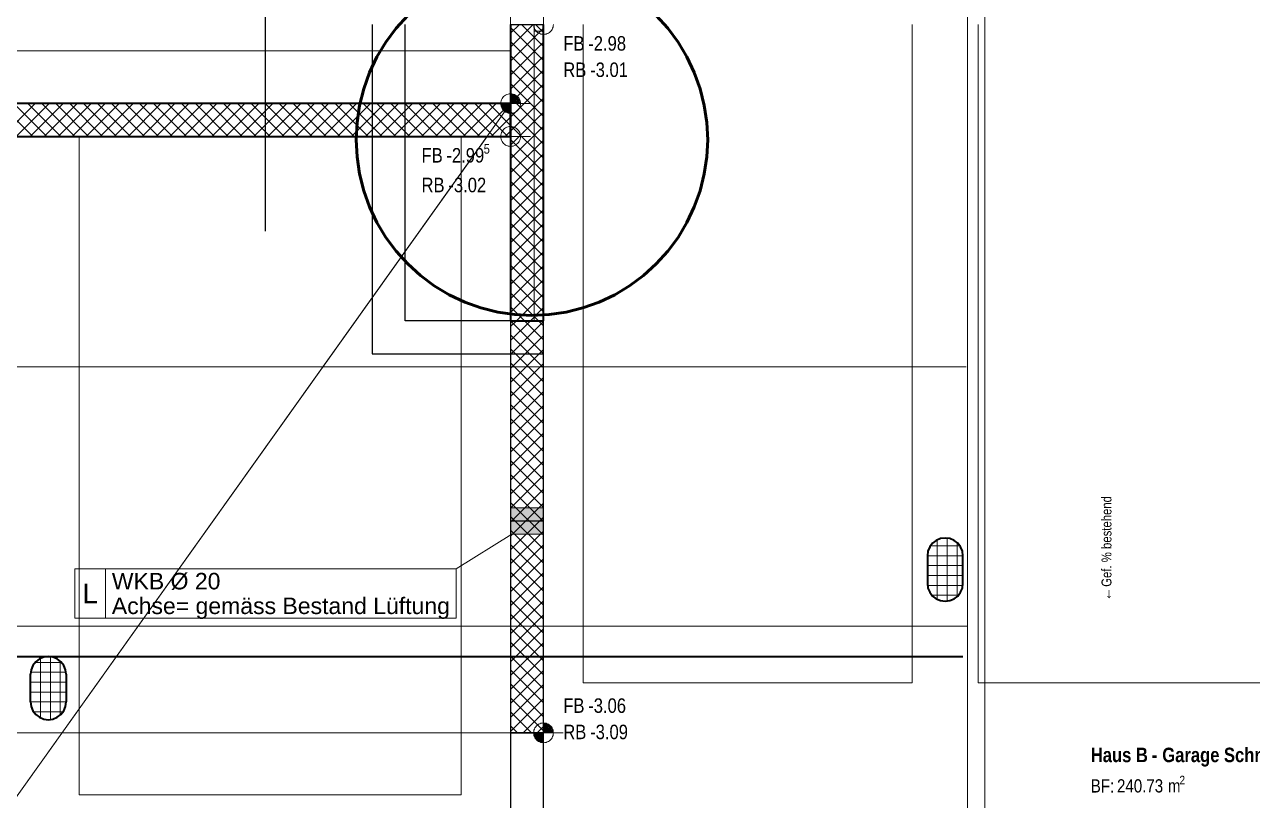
# Model space of a CAD drawing. Extents: x 885 to 2021, y 330 to 1122.
# Drawn here: x 1454.1 to 1640.5, y 731.7 to 849.6 of the extents above; entities that cross this region are included whole.
import ezdxf
from ezdxf.lldxf.tags import DXFTag

# ---------------------------------------------------------------- set-up
doc = ezdxf.new("R2010")
doc.units = 0
doc.layers.get('0').update_dxf_attribs({"lineweight": 18})
for name, color, linetype, lineweight in [('- Revision Neu', 7, 'Continuous', 25), ('010 Aussenwände Abbruch', 7, 'Continuous', 25), ('010 Aussenwände Bauteilschraffuren Neu', 7, 'Continuous', 25), ('010 Aussenwände Neu', 7, 'Continuous', 25), ('010 Fenster Abbruch', 7, 'Continuous', 25), ('015 Innenwände', 7, 'Continuous', 25), ('015 Innenwände Abbruch', 7, 'Continuous', 25), ('015 Innenwände Bauteilschraffuren', 7, 'Continuous', 25), ('015 Innenwände Bauteilschraffuren Neu', 7, 'Continuous', 25), ('015 Innenwände Neu', 7, 'Continuous', 25), ('020 Stützen', 7, 'Continuous', 25), ('020 Stützen Bauteilschraffuren', 7, 'Continuous', 25), ('020 Stützen Bauteilschraffuren Neu', 7, 'Continuous', 25), ('020 Stützen Neu', 7, 'Continuous', 25), ('027 Oberhalb', 7, 'Continuous', 25), ('027 Oberhalb Neu', 7, 'Continuous', 25), ('030 Bodenaufbauten', 7, 'Continuous', 25), ('030 Bodenaufbauten Neu', 7, 'Continuous', 25), ('035 Decken', 7, 'Continuous', 25), ('035 Decken Abbruch', 7, 'Continuous', 25), ('035 Decken Neu', 7, 'Continuous', 25), ('060 Möbel Einbau', 7, 'Continuous', 25), ('060 Möbel Einbau Neu', 7, 'Continuous', 25), ('080 Raum Innen Kontur Neu', 7, 'Continuous', 25), ('080 Raum Innen Neu', 7, 'Continuous', 25), ('080 Raum Innen Text Neu', 7, 'Continuous', 25), ('111 Bemassung Ausführung Koten', 7, 'Continuous', 25), ('111 Bemassung Ausführung Koten Neu', 7, 'Continuous', 25), ('160 Beschriftungen Ausführung Neu', 7, 'Continuous', 25), ('200 Schnittlinien', 7, 'Continuous', 25)]:
    doc.layers.add(name, color=color, linetype=linetype, lineweight=lineweight)
doc.layers.add('A_Durchbruchbeschriftung', color=7, linetype='Continuous', lineweight=18, true_color=0x008080)
doc.layers.add('A_Wanddurchbruch', color=7, linetype='Continuous', lineweight=18, true_color=0x008080)
doc.styles.get("Standard").update_dxf_attribs({"font": 'arial.ttf'})
tags = doc.linetypes.add('Blase - eng', pattern='A,0,[2,5773_032 -1.UG1.shx,S=0.003987,R=0,X=-6.43284e-05,Y=0.012246],-0.5,0', length=0.5).pattern_tags.tags
tags[14:15] = [DXFTag(74, 4), DXFTag(75, 0), DXFTag(340, '0'), DXFTag(46, 1.0), DXFTag(50, 0.0), DXFTag(44, 0.0), DXFTag(45, 0.0)]
tags[12:13] = [DXFTag(74, 4), DXFTag(75, 0), DXFTag(340, '0'), DXFTag(46, 1.0), DXFTag(50, 0.0), DXFTag(44, 0.0), DXFTag(45, 0.0)]
tags = doc.linetypes.add('Strich 2_1mm', pattern=[0.003, 0.002, -0.001]).pattern_tags.tags
tags[6:7] = [DXFTag(74, 4), DXFTag(75, 0), DXFTag(340, '0'), DXFTag(46, 1.0), DXFTag(50, 0.0), DXFTag(44, 0.0), DXFTag(45, 0.0)]
tags[4:5] = [DXFTag(74, 4), DXFTag(75, 0), DXFTag(340, '0'), DXFTag(46, 1.0), DXFTag(50, 0.0), DXFTag(44, 0.0), DXFTag(45, 0.0)]
tags = doc.linetypes.add('Strich 3_1mm Kanten', pattern=[0.004, 0.003, -0.001]).pattern_tags.tags
tags[6:7] = [DXFTag(74, 4), DXFTag(75, 0), DXFTag(340, '0'), DXFTag(46, 1.0), DXFTag(50, 0.0), DXFTag(44, 0.0), DXFTag(45, 0.0)]
tags[4:5] = [DXFTag(74, 4), DXFTag(75, 0), DXFTag(340, '0'), DXFTag(46, 1.0), DXFTag(50, 0.0), DXFTag(44, 0.0), DXFTag(45, 0.0)]
tags = doc.linetypes.add('Strichpunkt 3_1_1mm Achsen', pattern=[0.005, 0.003, -0.001, 0, -0.001]).pattern_tags.tags
tags[10:11] = [DXFTag(74, 4), DXFTag(75, 0), DXFTag(340, '0'), DXFTag(46, 1.0), DXFTag(50, 0.0), DXFTag(44, 0.0), DXFTag(45, 0.0)]
tags[8:9] = [DXFTag(74, 4), DXFTag(75, 0), DXFTag(340, '0'), DXFTag(46, 1.0), DXFTag(50, 0.0), DXFTag(44, 0.0), DXFTag(45, 0.0)]
tags[6:7] = [DXFTag(74, 4), DXFTag(75, 0), DXFTag(340, '0'), DXFTag(46, 1.0), DXFTag(50, 0.0), DXFTag(44, 0.0), DXFTag(45, 0.0)]
tags[4:5] = [DXFTag(74, 4), DXFTag(75, 0), DXFTag(340, '0'), DXFTag(46, 1.0), DXFTag(50, 0.0), DXFTag(44, 0.0), DXFTag(45, 0.0)]
tags = doc.linetypes.add('Strichpunkt 6_2_2mm Schnitt', pattern=[0.5, 0.3, -0.1, 0, -0.1]).pattern_tags.tags
tags[10:11] = [DXFTag(74, 4), DXFTag(75, 0), DXFTag(340, '0'), DXFTag(46, 1.0), DXFTag(50, 0.0), DXFTag(44, 0.0), DXFTag(45, 0.0)]
tags[8:9] = [DXFTag(74, 4), DXFTag(75, 0), DXFTag(340, '0'), DXFTag(46, 1.0), DXFTag(50, 0.0), DXFTag(44, 0.0), DXFTag(45, 0.0)]
tags[6:7] = [DXFTag(74, 4), DXFTag(75, 0), DXFTag(340, '0'), DXFTag(46, 1.0), DXFTag(50, 0.0), DXFTag(44, 0.0), DXFTag(45, 0.0)]
tags[4:5] = [DXFTag(74, 4), DXFTag(75, 0), DXFTag(340, '0'), DXFTag(46, 1.0), DXFTag(50, 0.0), DXFTag(44, 0.0), DXFTag(45, 0.0)]
tags = doc.linetypes.add('STRICHPUNKT2', pattern=[12.7, 6.35, -3.175, 0, -3.175]).pattern_tags.tags
tags[10:11] = [DXFTag(74, 4), DXFTag(75, 0), DXFTag(340, '0'), DXFTag(46, 0.0), DXFTag(50, 0.0), DXFTag(44, 0.0), DXFTag(45, 0.0)]
tags[8:9] = [DXFTag(74, 4), DXFTag(75, 0), DXFTag(340, '0'), DXFTag(46, 0.0), DXFTag(50, 0.0), DXFTag(44, 0.0), DXFTag(45, 0.0)]
tags[6:7] = [DXFTag(74, 4), DXFTag(75, 0), DXFTag(340, '0'), DXFTag(46, 0.0), DXFTag(50, 0.0), DXFTag(44, 0.0), DXFTag(45, 0.0)]
tags[4:5] = [DXFTag(74, 4), DXFTag(75, 0), DXFTag(340, '0'), DXFTag(46, 0.0), DXFTag(50, 0.0), DXFTag(44, 0.0), DXFTag(45, 0.0)]
tags = doc.linetypes.add('Unsichtbare Linie', pattern='A,0,[1,5773_032 -1.UG1.shx,S=10,R=0,X=0,Y=0],-10,0', length=10).pattern_tags.tags
tags[14:15] = [DXFTag(74, 4), DXFTag(75, 0), DXFTag(340, '0'), DXFTag(46, 1.0), DXFTag(50, 0.0), DXFTag(44, 0.0), DXFTag(45, 0.0)]
tags[12:13] = [DXFTag(74, 4), DXFTag(75, 0), DXFTag(340, '0'), DXFTag(46, 1.0), DXFTag(50, 0.0), DXFTag(44, 0.0), DXFTag(45, 0.0)]

# ---------------------------------------------------------------- blocks, each defined once
blk = doc.blocks.new('Referenz-A0T8DHYUAL', base_point=(896.59, 372.19))
at = {"layer": '- Revision Neu', "color": 0, "linetype": 'Blase - eng', "lineweight": 50, "ltscale": 0.125}
for p, q in [((1512.25, 850.98), (1510.49, 849.03)), ((1551.75, 849.03), (1549.99, 850.98)), ((1510.49, 849.03), (1508.93, 846.93)), ((1553.31, 846.93), (1551.75, 849.03)), ((1508.93, 846.93), (1507.58, 844.68)), ((1554.66, 844.68), (1553.31, 846.93)), ((1507.58, 844.68), (1506.46, 842.32)), ((1555.78, 842.32), (1554.66, 844.68)), ((1506.46, 842.32), (1505.58, 839.85)), ((1556.66, 839.85), (1555.78, 842.32)), ((1505.58, 839.85), (1504.95, 837.31)), ((1557.3, 837.31), (1556.66, 839.85)), ((1504.95, 837.31), (1504.56, 834.72)), ((1557.68, 834.72), (1557.3, 837.31)), ((1504.56, 834.72), (1504.43, 832.1)), ((1557.81, 832.1), (1557.68, 834.72)), ((1504.43, 832.1), (1504.56, 829.49)), ((1557.68, 829.49), (1557.81, 832.1)), ((1504.56, 829.49), (1504.95, 826.9)), ((1557.3, 826.9), (1557.68, 829.49)), ((1504.95, 826.9), (1505.58, 824.36)), ((1556.66, 824.36), (1557.3, 826.9)), ((1505.58, 824.36), (1506.46, 821.89)), ((1555.78, 821.89), (1556.66, 824.36)), ((1506.46, 821.89), (1507.58, 819.52)), ((1554.66, 819.52), (1555.78, 821.89)), ((1507.58, 819.52), (1508.93, 817.27)), ((1553.31, 817.27), (1554.66, 819.52)), ((1508.93, 817.27), (1510.49, 815.17)), ((1551.75, 815.17), (1553.31, 817.27)), ((1510.49, 815.17), (1512.25, 813.23)), ((1549.99, 813.23), (1551.75, 815.17)), ((1512.25, 813.23), (1514.19, 811.47)), ((1548.05, 811.47), (1549.99, 813.23)), ((1514.19, 811.47), (1516.29, 809.91)), ((1545.95, 809.91), (1548.05, 811.47)), ((1516.29, 809.91), (1518.54, 808.56)), ((1543.7, 808.56), (1545.95, 809.91)), ((1518.54, 808.56), (1520.91, 807.44)), ((1541.34, 807.44), (1543.7, 808.56)), ((1520.91, 807.44), (1523.37, 806.56)), ((1523.37, 806.56), (1525.92, 805.93)), ((1525.92, 805.93), (1528.51, 805.54)), ((1533.74, 805.54), (1536.33, 805.93)), ((1536.33, 805.93), (1538.87, 806.56)), ((1538.87, 806.56), (1541.34, 807.44)), ((1528.51, 805.54), (1531.12, 805.41)), ((1531.12, 805.41), (1533.74, 805.54))]:
    blk.add_line(p, q, dxfattribs=at)
at = {"layer": '010 Aussenwände Abbruch', "color": 0, "linetype": 'Strich 2_1mm', "lineweight": -2, "ltscale": 0.0625}
for p, q in [((1506.88, 849.6), (1506.88, 799.6)), ((1511.88, 804.6), (1511.88, 849.6)), ((1527.88, 804.6), (1511.88, 804.6)), ((1506.88, 799.6), (1511.88, 799.6)), ((1511.88, 799.6), (1532.88, 799.6))]:
    blk.add_line(p, q, dxfattribs=at)
at = {"layer": '010 Aussenwände Bauteilschraffuren Neu', "color": 0, "linetype": 'Continuous', "lineweight": 0, "ltscale": 0.0169}
for p, q in [((1455.31, 832.6), (1450.31, 837.6)), ((1450.69, 832.6), (1455.69, 837.6)), ((1457.44, 832.6), (1452.44, 837.6)), ((1452.81, 832.6), (1457.81, 837.6)), ((1459.56, 832.6), (1454.56, 837.6)), ((1454.94, 832.6), (1459.94, 837.6)), ((1461.68, 832.6), (1456.68, 837.6)), ((1457.06, 832.6), (1462.06, 837.6)), ((1463.8, 832.6), (1458.8, 837.6)), ((1459.18, 832.6), (1464.18, 837.6)), ((1465.92, 832.6), (1460.92, 837.6)), ((1461.3, 832.6), (1466.3, 837.6)), ((1468.04, 832.6), (1463.04, 837.6)), ((1463.42, 832.6), (1468.42, 837.6)), ((1470.16, 832.6), (1465.16, 837.6)), ((1465.54, 832.6), (1470.54, 837.6)), ((1472.28, 832.6), (1467.28, 837.6)), ((1467.66, 832.6), (1472.66, 837.6)), ((1474.41, 832.6), (1469.41, 837.6)), ((1469.78, 832.6), (1474.78, 837.6)), ((1476.53, 832.6), (1471.53, 837.6)), ((1471.91, 832.6), (1476.91, 837.6)), ((1478.65, 832.6), (1473.65, 837.6)), ((1474.03, 832.6), (1479.03, 837.6)), ((1480.77, 832.6), (1475.77, 837.6)), ((1476.15, 832.6), (1481.15, 837.6)), ((1482.89, 832.6), (1477.89, 837.6)), ((1478.27, 832.6), (1483.27, 837.6)), ((1485.01, 832.6), (1480.01, 837.6)), ((1480.39, 832.6), (1485.39, 837.6)), ((1487.13, 832.6), (1482.13, 837.6)), ((1482.51, 832.6), (1487.51, 837.6)), ((1489.26, 832.6), (1484.26, 837.6)), ((1484.63, 832.6), (1489.63, 837.6)), ((1491.38, 832.6), (1486.38, 837.6)), ((1486.76, 832.6), (1491.76, 837.6)), ((1493.5, 832.6), (1488.5, 837.6)), ((1488.88, 832.6), (1493.88, 837.6)), ((1495.62, 832.6), (1490.62, 837.6)), ((1491, 832.6), (1496, 837.6)), ((1497.74, 832.6), (1492.74, 837.6)), ((1493.12, 832.6), (1498.12, 837.6)), ((1499.86, 832.6), (1494.86, 837.6)), ((1495.24, 832.6), (1500.24, 837.6)), ((1501.98, 832.6), (1496.98, 837.6)), ((1497.36, 832.6), (1502.36, 837.6)), ((1504.1, 832.6), (1499.1, 837.6)), ((1499.48, 832.6), (1504.48, 837.6)), ((1506.23, 832.6), (1501.23, 837.6)), ((1501.6, 832.6), (1506.6, 837.6)), ((1508.35, 832.6), (1503.35, 837.6)), ((1503.73, 832.6), (1508.73, 837.6)), ((1510.47, 832.6), (1505.47, 837.6)), ((1505.85, 832.6), (1510.85, 837.6)), ((1512.59, 832.6), (1507.59, 837.6)), ((1507.97, 832.6), (1512.97, 837.6)), ((1514.71, 832.6), (1509.71, 837.6)), ((1510.09, 832.6), (1515.09, 837.6)), ((1516.83, 832.6), (1511.83, 837.6)), ((1512.21, 832.6), (1517.21, 837.6)), ((1518.95, 832.6), (1513.95, 837.6)), ((1514.33, 832.6), (1519.33, 837.6)), ((1521.07, 832.6), (1516.07, 837.6)), ((1516.45, 832.6), (1521.45, 837.6)), ((1523.2, 832.6), (1518.2, 837.6)), ((1518.58, 832.6), (1523.58, 837.6)), ((1525.32, 832.6), (1520.32, 837.6)), ((1520.7, 832.6), (1525.7, 837.6)), ((1527.44, 832.6), (1522.44, 837.6)), ((1522.82, 832.6), (1527.82, 837.6)), ((1527.88, 834.28), (1524.56, 837.6)), ((1527.88, 836.41), (1526.68, 837.6)), ((1524.94, 832.6), (1527.88, 835.54)), ((1527.06, 832.6), (1527.88, 833.42))]:
    blk.add_line(p, q, dxfattribs=at)
at = {"layer": '010 Aussenwände Neu', "color": 0, "lineweight": 35}
for p, q in [((1527.88, 837.6), (1085.58, 837.6)), ((1527.88, 832.6), (1527.88, 837.6)), ((1387.38, 832.6), (1527.88, 832.6))]:
    blk.add_line(p, q, dxfattribs=at)
at = {"layer": '010 Fenster Abbruch', "color": 0, "linetype": 'Strich 2_1mm', "lineweight": -2, "ltscale": 0.0625}
for p, q in [((1527.88, 849.6), (1531.48, 849.6)), ((1531.48, 849.6), (1532.88, 849.6)), ((1531.48, 849.6), (1532.88, 849.6)), ((1527.88, 804.6), (1531.48, 804.6)), ((1531.48, 804.6), (1532.88, 804.6)), ((1531.48, 804.6), (1532.88, 804.6))]:
    blk.add_line(p, q, dxfattribs=at)
at = {"layer": '010 Fenster Abbruch', "color": 0, "linetype": 'Strich 2_1mm', "lineweight": 13, "ltscale": 0.0169}
for p, q in [((1527.88, 804.6), (1527.88, 849.6)), ((1531.48, 849.6), (1531.48, 848.6)), ((1531.48, 848.6), (1532.88, 848.6)), ((1531.48, 848.6), (1531.48, 805.6)), ((1532.88, 848.6), (1532.88, 849.6)), ((1532.88, 804.6), (1532.88, 849.6)), ((1532.88, 805.6), (1532.88, 848.6)), ((1532.88, 805.6), (1531.48, 805.6)), ((1531.48, 805.6), (1531.48, 804.6)), ((1532.88, 804.6), (1532.88, 805.6))]:
    blk.add_line(p, q, dxfattribs=at)
at = {"layer": '015 Innenwände', "color": 0, "lineweight": -2}
for p, q in [((1532.88, 804.6), (1527.88, 804.6)), ((1527.88, 804.6), (1527.88, 742)), ((1532.88, 742), (1532.88, 804.6)), ((1527.88, 742), (1532.88, 742))]:
    blk.add_line(p, q, dxfattribs=at)
at = {"layer": '015 Innenwände Abbruch', "color": 0, "linetype": 'Strich 2_1mm', "lineweight": -2, "ltscale": 0.0625}
for p, q in [((1527.88, 849.6), (1531.48, 849.6)), ((1531.48, 849.6), (1532.88, 849.6)), ((1527.88, 804.6), (1531.48, 804.6)), ((1531.48, 804.6), (1532.88, 804.6)), ((1532.88, 799.6), (1532.88, 804.6)), ((1532.88, 742), (1527.88, 742)), ((1527.88, 742), (1527.88, 662.9)), ((1532.88, 662.9), (1532.88, 742))]:
    blk.add_line(p, q, dxfattribs=at)
at = {"layer": '015 Innenwände Bauteilschraffuren', "color": 0, "linetype": 'Continuous', "lineweight": 13, "ltscale": 0.0169}
for p, q in [((1527.88, 803.72), (1528.76, 804.6)), ((1527.88, 801.6), (1530.88, 804.6)), ((1532.88, 799.59), (1527.88, 804.59)), ((1527.88, 799.48), (1532.88, 804.48)), ((1532.88, 801.71), (1529.98, 804.6)), ((1532.88, 803.83), (1532.1, 804.6)), ((1532.88, 797.46), (1527.88, 802.46)), ((1527.88, 797.36), (1532.88, 802.36)), ((1532.88, 795.34), (1527.88, 800.34)), ((1527.88, 795.24), (1532.88, 800.24)), ((1532.88, 793.22), (1527.88, 798.22)), ((1527.88, 793.12), (1532.88, 798.12)), ((1532.88, 791.1), (1527.88, 796.1)), ((1527.88, 790.99), (1532.88, 795.99)), ((1532.88, 788.98), (1527.88, 793.98)), ((1527.88, 788.87), (1532.88, 793.87)), ((1532.88, 786.86), (1527.88, 791.86)), ((1527.88, 786.75), (1532.88, 791.75)), ((1532.88, 784.74), (1527.88, 789.74)), ((1527.88, 784.63), (1532.88, 789.63)), ((1532.88, 782.62), (1527.88, 787.62)), ((1527.88, 782.51), (1532.88, 787.51)), ((1532.88, 780.49), (1527.88, 785.49)), ((1527.88, 780.39), (1532.88, 785.39)), ((1532.88, 778.37), (1527.88, 783.37)), ((1527.88, 778.27), (1532.88, 783.27)), ((1532.88, 776.25), (1527.88, 781.25)), ((1527.88, 776.14), (1532.88, 781.14)), ((1532.88, 774.13), (1527.88, 779.13)), ((1527.88, 774.02), (1532.88, 779.02)), ((1532.88, 772.01), (1527.88, 777.01)), ((1527.88, 771.9), (1532.88, 776.9)), ((1532.88, 769.89), (1527.88, 774.89)), ((1527.88, 769.78), (1532.88, 774.78)), ((1532.88, 767.77), (1527.88, 772.77)), ((1527.88, 767.66), (1532.88, 772.66)), ((1532.88, 765.64), (1527.88, 770.64)), ((1527.88, 765.54), (1532.88, 770.54)), ((1532.88, 763.52), (1527.88, 768.52)), ((1527.88, 763.42), (1532.88, 768.42)), ((1532.88, 761.4), (1527.88, 766.4)), ((1527.88, 761.3), (1532.88, 766.3)), ((1532.88, 759.28), (1527.88, 764.28)), ((1527.88, 759.17), (1532.88, 764.17)), ((1532.88, 757.16), (1527.88, 762.16)), ((1527.88, 757.05), (1532.88, 762.05)), ((1532.88, 755.04), (1527.88, 760.04)), ((1527.88, 754.93), (1532.88, 759.93)), ((1532.88, 752.92), (1527.88, 757.92)), ((1527.88, 752.81), (1532.88, 757.81)), ((1532.88, 750.8), (1527.88, 755.8)), ((1527.88, 750.69), (1532.88, 755.69)), ((1532.88, 748.67), (1527.88, 753.67)), ((1527.88, 748.57), (1532.88, 753.57)), ((1532.88, 746.55), (1527.88, 751.55)), ((1527.88, 746.45), (1532.88, 751.45)), ((1532.88, 744.43), (1527.88, 749.43)), ((1527.88, 744.33), (1532.88, 749.33)), ((1532.88, 742.31), (1527.88, 747.31)), ((1527.88, 742.2), (1532.88, 747.2)), ((1531.06, 742), (1527.88, 745.19)), ((1529.8, 742), (1532.88, 745.08)), ((1528.94, 742), (1527.88, 743.07)), ((1531.92, 742), (1532.88, 742.96))]:
    blk.add_line(p, q, dxfattribs=at)
at = {"layer": '015 Innenwände Bauteilschraffuren Neu', "color": 0, "linetype": 'Continuous', "lineweight": 0, "ltscale": 0.0169}
for p, q in [((1527.88, 848.27), (1529.21, 849.6)), ((1527.88, 846.15), (1531.33, 849.6)), ((1532.88, 844.13), (1527.88, 849.13)), ((1527.88, 844.03), (1532.88, 849.03)), ((1532.88, 846.26), (1529.53, 849.6)), ((1532.88, 848.38), (1531.65, 849.6)), ((1532.88, 842.01), (1527.88, 847.01)), ((1527.88, 841.91), (1532.88, 846.91)), ((1532.88, 839.89), (1527.88, 844.89)), ((1527.88, 839.78), (1532.88, 844.78)), ((1532.88, 837.77), (1527.88, 842.77)), ((1527.88, 837.66), (1532.88, 842.66)), ((1532.88, 835.65), (1527.88, 840.65)), ((1527.88, 835.54), (1532.88, 840.54)), ((1532.88, 833.53), (1527.88, 838.53)), ((1527.88, 833.42), (1532.88, 838.42)), ((1532.88, 831.41), (1527.88, 836.41)), ((1527.88, 831.3), (1532.88, 836.3)), ((1532.88, 829.28), (1527.88, 834.28)), ((1527.88, 829.18), (1532.88, 834.18)), ((1532.88, 827.16), (1527.88, 832.16)), ((1527.88, 827.06), (1532.88, 832.06)), ((1532.88, 825.04), (1527.88, 830.04)), ((1527.88, 824.94), (1532.88, 829.94)), ((1532.88, 822.92), (1527.88, 827.92)), ((1527.88, 822.81), (1532.88, 827.81)), ((1532.88, 820.8), (1527.88, 825.8)), ((1527.88, 820.69), (1532.88, 825.69)), ((1532.88, 818.68), (1527.88, 823.68)), ((1527.88, 818.57), (1532.88, 823.57)), ((1532.88, 816.56), (1527.88, 821.56)), ((1527.88, 816.45), (1532.88, 821.45)), ((1532.88, 814.44), (1527.88, 819.44)), ((1527.88, 814.33), (1532.88, 819.33)), ((1532.88, 812.31), (1527.88, 817.31)), ((1527.88, 812.21), (1532.88, 817.21)), ((1532.88, 810.19), (1527.88, 815.19)), ((1527.88, 810.09), (1532.88, 815.09)), ((1532.88, 808.07), (1527.88, 813.07)), ((1527.88, 807.96), (1532.88, 812.96)), ((1532.88, 805.95), (1527.88, 810.95)), ((1527.88, 805.84), (1532.88, 810.84)), ((1532.1, 804.6), (1527.88, 808.83)), ((1528.76, 804.6), (1532.88, 808.72)), ((1529.98, 804.6), (1527.88, 806.71)), ((1530.88, 804.6), (1532.88, 806.6))]:
    blk.add_line(p, q, dxfattribs=at)
at = {"layer": '015 Innenwände Neu', "color": 0, "lineweight": 35}
for p, q in [((1527.88, 849.6), (1527.88, 804.6)), ((1532.88, 804.6), (1532.88, 849.6)), ((1527.88, 804.6), (1532.88, 804.6))]:
    blk.add_line(p, q, dxfattribs=at)
at = {"layer": '020 Stützen', "color": 0, "linetype": 'Continuous', "lineweight": 35, "ltscale": 0.1225}
for p, q in [((1591.54, 770.25), (1591.27, 769.6)), ((1591.97, 770.81), (1591.54, 770.25)), ((1592.53, 771.24), (1591.97, 770.81)), ((1593.18, 771.51), (1592.53, 771.24)), ((1593.88, 771.6), (1593.18, 771.51)), ((1594.58, 771.51), (1593.88, 771.6)), ((1595.23, 771.24), (1594.58, 771.51)), ((1595.79, 770.81), (1595.23, 771.24)), ((1596.22, 770.25), (1595.79, 770.81)), ((1596.49, 769.6), (1596.22, 770.25)), ((1591.27, 769.6), (1591.18, 768.9)), ((1591.18, 768.9), (1591.18, 764.7)), ((1596.58, 768.9), (1596.49, 769.6)), ((1596.58, 764.7), (1596.58, 768.9)), ((1591.18, 764.7), (1591.27, 764)), ((1596.49, 764), (1596.58, 764.7)), ((1591.27, 764), (1591.54, 763.35)), ((1591.54, 763.35), (1591.97, 762.79)), ((1591.97, 762.79), (1592.53, 762.36)), ((1595.23, 762.36), (1595.79, 762.79)), ((1595.79, 762.79), (1596.22, 763.35)), ((1596.22, 763.35), (1596.49, 764)), ((1592.53, 762.36), (1593.18, 762.09)), ((1593.18, 762.09), (1593.88, 762)), ((1593.88, 762), (1594.58, 762.09)), ((1594.58, 762.09), (1595.23, 762.36))]:
    blk.add_line(p, q, dxfattribs=at)
at = {"layer": '020 Stützen Bauteilschraffuren', "color": 0, "linetype": 'Continuous', "lineweight": 13, "ltscale": 0.0169}
for p, q in [((1596.12, 770.4), (1591.64, 770.4)), ((1592.68, 771.32), (1592.68, 762.29)), ((1594.18, 771.58), (1594.18, 762.03)), ((1595.68, 770.91), (1595.68, 762.7)), ((1596.58, 768.9), (1591.18, 768.9)), ((1596.58, 767.4), (1591.18, 767.4)), ((1596.58, 765.9), (1591.18, 765.9)), ((1596.55, 764.4), (1591.2, 764.4)), ((1595.88, 762.9), (1591.88, 762.9))]:
    blk.add_line(p, q, dxfattribs=at)
at = {"layer": '020 Stützen Bauteilschraffuren Neu', "color": 0, "linetype": 'Continuous', "lineweight": 0, "ltscale": 0.0169}
for p, q in [((1457.98, 744.03), (1457.98, 753.58)), ((1455.68, 752.7), (1459.68, 752.7)), ((1456.48, 744.29), (1456.48, 753.32)), ((1459.48, 744.7), (1459.48, 752.91)), ((1454.98, 749.7), (1460.38, 749.7)), ((1455, 751.2), (1460.35, 751.2)), ((1454.98, 748.2), (1460.38, 748.2)), ((1454.98, 746.7), (1460.38, 746.7)), ((1455.44, 745.2), (1459.92, 745.2))]:
    blk.add_line(p, q, dxfattribs=at)
at = {"layer": '020 Stützen Neu', "color": 0, "linetype": 'Continuous', "lineweight": 35, "ltscale": 0.1225}
for p, q in [((1456.98, 753.51), (1456.33, 753.24)), ((1457.68, 753.6), (1456.98, 753.51)), ((1458.38, 753.51), (1457.68, 753.6)), ((1459.03, 753.24), (1458.38, 753.51)), ((1455.07, 751.6), (1454.98, 750.9)), ((1455.34, 752.25), (1455.07, 751.6)), ((1455.77, 752.81), (1455.34, 752.25)), ((1456.33, 753.24), (1455.77, 752.81)), ((1459.59, 752.81), (1459.03, 753.24)), ((1460.02, 752.25), (1459.59, 752.81)), ((1460.29, 751.6), (1460.02, 752.25)), ((1460.38, 750.9), (1460.29, 751.6)), ((1454.98, 746.7), (1454.98, 750.9)), ((1460.38, 750.9), (1460.38, 746.7)), ((1454.98, 746.7), (1455.07, 746)), ((1455.07, 746), (1455.34, 745.35)), ((1460.02, 745.35), (1460.29, 746)), ((1460.29, 746), (1460.38, 746.7)), ((1455.34, 745.35), (1455.77, 744.79)), ((1455.77, 744.79), (1456.33, 744.36)), ((1456.33, 744.36), (1456.98, 744.09)), ((1456.98, 744.09), (1457.68, 744)), ((1457.68, 744), (1458.38, 744.09)), ((1458.38, 744.09), (1459.03, 744.36)), ((1459.03, 744.36), (1459.59, 744.79)), ((1459.59, 744.79), (1460.02, 745.35))]:
    blk.add_line(p, q, dxfattribs=at)
at = {"layer": '027 Oberhalb', "color": 0, "linetype": 'Strichpunkt 6_2_2mm Schnitt', "lineweight": 13, "ltscale": 0.0169}
blk.add_line((1597.28, 552.6), (1597.28, 945.81), dxfattribs=at)
at = {"layer": '027 Oberhalb Neu', "color": 0, "linetype": 'Strichpunkt 6_2_2mm Schnitt', "lineweight": 13, "ltscale": 0.0169}
blk.add_line((1597.08, 797.6), (1160.58, 797.6), dxfattribs=at)
at = {"layer": '027 Oberhalb Neu', "color": 0, "linetype": 'Strichpunkt 3_1_1mm Achsen', "lineweight": 13, "ltscale": 0.0169}
blk.add_line((1597.28, 758.2), (1100.38, 758.2), dxfattribs=at)
at = {"layer": '027 Oberhalb Neu', "color": 0, "linetype": 'Strichpunkt 3_1_1mm Achsen', "lineweight": 35, "ltscale": 0.1225}
blk.add_line((1105.18, 753.6), (1596.54, 753.6), dxfattribs=at)
at = {"layer": '030 Bodenaufbauten', "color": 0, "linetype": 'Unsichtbare Linie', "lineweight": 13, "ltscale": 0.0169}
blk.add_line((1532.88, 689.6), (1532.88, 849.6), dxfattribs=at)
at = {"layer": '030 Bodenaufbauten Neu', "color": 0, "linetype": 'Unsichtbare Linie', "lineweight": 13, "ltscale": 0.0169}
for p, q in [((1387.38, 832.6), (1524.31, 832.6)), ((1524.31, 832.6), (1422.38, 689.6)), ((1422.38, 689.6), (1524.31, 832.6)), ((1524.31, 832.6), (1527.88, 832.6)), ((1527.88, 832.6), (1527.88, 689.6))]:
    blk.add_line(p, q, dxfattribs=at)
at = {"layer": '035 Decken', "color": 0, "linetype": 'Strichpunkt 3_1_1mm Achsen', "lineweight": 13, "ltscale": 0.002197}
for p, q in [((1527.88, 945.81), (1527.88, 566)), ((1599.88, 566), (1599.88, 945.81))]:
    blk.add_line(p, q, dxfattribs=at)
at = {"layer": '035 Decken', "color": 0, "linetype": 'Continuous', "lineweight": 13, "ltscale": 0.0169}
blk.add_line((1527.88, 524.6), (1527.88, 945.81), dxfattribs=at)
blk.add_line((1527.88, 524.6), (1527.88, 945.81), dxfattribs=at)
at = {"layer": '035 Decken', "color": 0, "linetype": 'Strich 3_1mm Kanten', "lineweight": 13, "ltscale": 0.002197}
blk.add_line((1527.88, 689.6), (1527.88, 854.6), dxfattribs=at)
at = {"layer": '035 Decken Abbruch', "color": 0, "linetype": 'Strich 2_1mm', "lineweight": 13, "ltscale": 0.002197}
for p, q in [((1511.88, 804.6), (1511.88, 849.6)), ((1527.88, 849.6), (1527.88, 804.6)), ((1527.88, 804.6), (1511.88, 804.6))]:
    blk.add_line(p, q, dxfattribs=at)
at = {"layer": '035 Decken Neu', "color": 0, "linetype": 'Strich 3_1mm Kanten', "lineweight": 13, "ltscale": 0.002197}
for p, q in [((1527.88, 845.6), (1382.38, 845.6)), ((1527.88, 837.6), (1527.88, 845.6)), ((1527.88, 689.6), (1527.88, 837.6))]:
    blk.add_line(p, q, dxfattribs=at)
at = {"layer": '035 Decken Neu', "color": 0, "linetype": 'Unsichtbare Linie', "lineweight": 13, "ltscale": 0.002197}
for p, q in [((1382.38, 845.6), (1527.88, 845.6)), ((1387.38, 845.6), (1527.88, 845.6)), ((1387.38, 845.6), (1527.88, 845.6)), ((1527.88, 845.6), (1527.88, 524.6)), ((1527.88, 845.6), (1527.88, 524.6)), ((1527.88, 845.6), (1527.88, 524.6))]:
    blk.add_line(p, q, dxfattribs=at)
at = {"layer": '035 Decken Neu', "color": 0, "linetype": 'Strichpunkt 3_1_1mm Achsen', "lineweight": 13, "ltscale": 0.002197}
for p, q in [((1527.88, 837.6), (1079.58, 837.6)), ((1527.88, 742), (1527.88, 837.6)), ((1382.38, 742), (1527.88, 742))]:
    blk.add_line(p, q, dxfattribs=at)
at = {"layer": '035 Decken Neu', "color": 0, "linetype": 'Strich 3_1mm Kanten', "lineweight": 13, "ltscale": 0.0169}
blk.add_line((1422.38, 689.6), (1527.88, 837.6), dxfattribs=at)
at = {"layer": '060 Möbel Einbau', "color": 0, "lineweight": 13}
for p, q in [((1538.88, 849.6), (1538.88, 749.6)), ((1588.88, 849.6), (1588.88, 749.6)), ((1598.88, 849.6), (1598.88, 749.6)), ((1588.88, 749.6), (1538.88, 749.6)), ((1648.88, 749.6), (1598.88, 749.6))]:
    blk.add_line(p, q, dxfattribs=at)
at = {"layer": '060 Möbel Einbau Neu', "color": 0, "lineweight": 13}
for p, q in [((1462.38, 732.6), (1462.38, 832.6)), ((1520.38, 832.6), (1462.38, 832.6)), ((1520.38, 732.6), (1520.38, 832.6)), ((1520.38, 732.6), (1462.38, 732.6))]:
    blk.add_line(p, q, dxfattribs=at)
at = {"layer": '080 Raum Innen Kontur Neu', "color": 0, "linetype": 'Continuous', "lineweight": 13, "ltscale": 0.0169}
for p, q in [((1532.88, 849.6), (1532.88, 832.6)), ((1527.88, 832.6), (1387.38, 832.6)), ((1527.88, 804.6), (1527.88, 832.6)), ((1532.88, 832.6), (1532.88, 804.6)), ((1527.88, 742), (1527.88, 804.6)), ((1532.88, 804.6), (1532.88, 742)), ((1591.54, 770.25), (1591.27, 769.6)), ((1591.97, 770.81), (1591.54, 770.25)), ((1592.53, 771.24), (1591.97, 770.81)), ((1593.18, 771.51), (1592.53, 771.24)), ((1593.88, 771.6), (1593.18, 771.51)), ((1594.58, 771.51), (1593.88, 771.6)), ((1595.23, 771.24), (1594.58, 771.51)), ((1595.79, 770.81), (1595.23, 771.24)), ((1596.22, 770.25), (1595.79, 770.81)), ((1596.49, 769.6), (1596.22, 770.25)), ((1591.27, 769.6), (1591.18, 768.9)), ((1591.18, 764.7), (1591.18, 768.9)), ((1596.58, 768.9), (1596.49, 769.6)), ((1596.58, 768.9), (1596.58, 764.7)), ((1591.18, 764.7), (1591.27, 764)), ((1596.49, 764), (1596.58, 764.7)), ((1591.27, 764), (1591.54, 763.35)), ((1591.54, 763.35), (1591.97, 762.79)), ((1591.97, 762.79), (1592.53, 762.36)), ((1595.23, 762.36), (1595.79, 762.79)), ((1595.79, 762.79), (1596.22, 763.35)), ((1596.22, 763.35), (1596.49, 764)), ((1592.53, 762.36), (1593.18, 762.09)), ((1593.18, 762.09), (1593.88, 762)), ((1593.88, 762), (1594.58, 762.09)), ((1594.58, 762.09), (1595.23, 762.36)), ((1456.98, 753.51), (1456.33, 753.24)), ((1457.68, 753.6), (1456.98, 753.51)), ((1458.38, 753.51), (1457.68, 753.6)), ((1459.03, 753.24), (1458.38, 753.51)), ((1455.07, 751.6), (1454.98, 750.9)), ((1455.34, 752.25), (1455.07, 751.6)), ((1455.77, 752.81), (1455.34, 752.25)), ((1456.33, 753.24), (1455.77, 752.81)), ((1459.59, 752.81), (1459.03, 753.24)), ((1460.02, 752.25), (1459.59, 752.81)), ((1460.29, 751.6), (1460.02, 752.25)), ((1460.38, 750.9), (1460.29, 751.6)), ((1454.98, 746.7), (1454.98, 750.9)), ((1460.38, 750.9), (1460.38, 746.7)), ((1454.98, 746.7), (1455.07, 746)), ((1455.07, 746), (1455.34, 745.35)), ((1460.02, 745.35), (1460.29, 746)), ((1460.29, 746), (1460.38, 746.7)), ((1455.34, 745.35), (1455.77, 744.79)), ((1455.77, 744.79), (1456.33, 744.36)), ((1456.33, 744.36), (1456.98, 744.09)), ((1456.98, 744.09), (1457.68, 744)), ((1457.68, 744), (1458.38, 744.09)), ((1458.38, 744.09), (1459.03, 744.36)), ((1459.03, 744.36), (1459.59, 744.79)), ((1459.59, 744.79), (1460.02, 745.35)), ((1532.88, 742), (1527.88, 742)), ((1532.88, 622), (1532.88, 742)), ((1532.88, 742), (1532.88, 622))]:
    blk.add_line(p, q, dxfattribs=at)
at = {"layer": '080 Raum Innen Neu', "color": 0, "linetype": 'Unsichtbare Linie', "lineweight": 13, "ltscale": 0.0169}
for p, q in [((1532.88, 749.6), (1532.88, 629.6)), ((1532.88, 742), (1532.88, 622))]:
    blk.add_line(p, q, dxfattribs=at)
at = {"layer": '111 Bemassung Ausführung Koten', "color": 0, "lineweight": 13}
for p, q in [((1532.88, 846.6), (1532.88, 852.6)), ((1532.88, 739), (1532.88, 745)), ((1532.88, 739), (1532.88, 745)), ((1529.88, 742), (1535.88, 742)), ((1529.88, 742), (1535.88, 742))]:
    blk.add_line(p, q, dxfattribs=at)
at = {"layer": '111 Bemassung Ausführung Koten', "color": 0, "linetype": 'Continuous', "lineweight": 13, "ltscale": 0.0169}
for p, q in [((1531.38, 849.6), (1531.39, 849.41)), ((1531.39, 849.41), (1531.43, 849.21)), ((1531.43, 849.21), (1531.49, 849.03)), ((1531.49, 849.03), (1531.58, 848.85)), ((1531.58, 848.85), (1531.69, 848.69)), ((1531.69, 848.69), (1531.82, 848.54)), ((1531.82, 848.54), (1531.97, 848.41)), ((1533.79, 848.41), (1533.94, 848.54)), ((1533.94, 848.54), (1534.07, 848.69)), ((1534.07, 848.69), (1534.18, 848.85)), ((1534.18, 848.85), (1534.26, 849.03)), ((1534.26, 849.03), (1534.33, 849.21)), ((1534.33, 849.21), (1534.37, 849.41)), ((1534.37, 849.41), (1534.38, 849.6)), ((1531.97, 848.41), (1532.13, 848.3)), ((1532.13, 848.3), (1532.3, 848.22)), ((1532.3, 848.22), (1532.49, 848.15)), ((1532.49, 848.15), (1532.68, 848.12)), ((1532.68, 848.12), (1532.88, 848.1)), ((1532.88, 848.1), (1533.07, 848.12)), ((1533.07, 848.12), (1533.27, 848.15)), ((1533.27, 848.15), (1533.45, 848.22)), ((1533.45, 848.22), (1533.63, 848.3)), ((1533.63, 848.3), (1533.79, 848.41)), ((1531.43, 742.39), (1531.39, 742.2)), ((1531.43, 742.39), (1531.39, 742.2)), ((1531.49, 742.58), (1531.43, 742.39)), ((1531.49, 742.58), (1531.43, 742.39)), ((1531.58, 742.75), (1531.49, 742.58)), ((1531.58, 742.75), (1531.49, 742.58)), ((1531.69, 742.92), (1531.58, 742.75)), ((1531.69, 742.92), (1531.58, 742.75)), ((1531.82, 743.06), (1531.69, 742.92)), ((1531.82, 743.06), (1531.69, 742.92)), ((1531.97, 743.19), (1531.82, 743.06)), ((1531.97, 743.19), (1531.82, 743.06)), ((1532.13, 743.3), (1531.97, 743.19)), ((1532.13, 743.3), (1531.97, 743.19)), ((1532.3, 743.39), (1532.13, 743.3)), ((1532.3, 743.39), (1532.13, 743.3)), ((1532.49, 743.45), (1532.3, 743.39)), ((1532.49, 743.45), (1532.3, 743.39)), ((1532.68, 743.49), (1532.49, 743.45)), ((1532.68, 743.49), (1532.49, 743.45)), ((1532.88, 743.5), (1532.68, 743.49)), ((1532.88, 743.5), (1532.68, 743.49)), ((1533.07, 743.49), (1532.88, 743.5)), ((1533.07, 743.49), (1532.88, 743.5)), ((1533.27, 743.45), (1533.07, 743.49)), ((1533.27, 743.45), (1533.07, 743.49)), ((1533.45, 743.39), (1533.27, 743.45)), ((1533.45, 743.39), (1533.27, 743.45)), ((1533.63, 743.3), (1533.45, 743.39)), ((1533.63, 743.3), (1533.45, 743.39)), ((1533.79, 743.19), (1533.63, 743.3)), ((1533.79, 743.19), (1533.63, 743.3)), ((1533.94, 743.06), (1533.79, 743.19)), ((1533.94, 743.06), (1533.79, 743.19)), ((1534.07, 742.92), (1533.94, 743.06)), ((1534.07, 742.92), (1533.94, 743.06)), ((1534.18, 742.75), (1534.07, 742.92)), ((1534.18, 742.75), (1534.07, 742.92)), ((1534.26, 742.58), (1534.18, 742.75)), ((1534.26, 742.58), (1534.18, 742.75)), ((1534.33, 742.39), (1534.26, 742.58)), ((1534.33, 742.39), (1534.26, 742.58)), ((1534.37, 742.2), (1534.33, 742.39)), ((1534.37, 742.2), (1534.33, 742.39)), ((1531.39, 742.2), (1531.38, 742)), ((1531.39, 742.2), (1531.38, 742)), ((1531.38, 742), (1531.39, 741.81)), ((1531.38, 742), (1531.39, 741.81)), ((1531.39, 741.81), (1531.43, 741.61)), ((1531.39, 741.81), (1531.43, 741.61)), ((1531.43, 741.61), (1531.49, 741.43)), ((1531.43, 741.61), (1531.49, 741.43)), ((1531.49, 741.43), (1531.58, 741.25)), ((1531.49, 741.43), (1531.58, 741.25)), ((1531.58, 741.25), (1531.69, 741.09)), ((1531.58, 741.25), (1531.69, 741.09)), ((1531.69, 741.09), (1531.82, 740.94)), ((1531.69, 741.09), (1531.82, 740.94)), ((1531.82, 740.94), (1531.97, 740.81)), ((1531.82, 740.94), (1531.97, 740.81)), ((1531.97, 740.81), (1532.13, 740.7)), ((1531.97, 740.81), (1532.13, 740.7)), ((1532.13, 740.7), (1532.3, 740.62)), ((1532.13, 740.7), (1532.3, 740.62)), ((1532.3, 740.62), (1532.49, 740.55)), ((1532.3, 740.62), (1532.49, 740.55)), ((1532.49, 740.55), (1532.68, 740.52)), ((1532.49, 740.55), (1532.68, 740.52)), ((1532.68, 740.52), (1532.88, 740.5)), ((1532.68, 740.52), (1532.88, 740.5)), ((1532.88, 740.5), (1533.07, 740.52)), ((1532.88, 740.5), (1533.07, 740.52)), ((1533.07, 740.52), (1533.27, 740.55)), ((1533.07, 740.52), (1533.27, 740.55)), ((1533.27, 740.55), (1533.45, 740.62)), ((1533.27, 740.55), (1533.45, 740.62)), ((1533.45, 740.62), (1533.63, 740.7)), ((1533.45, 740.62), (1533.63, 740.7)), ((1533.63, 740.7), (1533.79, 740.81)), ((1533.63, 740.7), (1533.79, 740.81)), ((1533.79, 740.81), (1533.94, 740.94)), ((1533.79, 740.81), (1533.94, 740.94)), ((1533.94, 740.94), (1534.07, 741.09)), ((1533.94, 740.94), (1534.07, 741.09)), ((1534.07, 741.09), (1534.18, 741.25)), ((1534.07, 741.09), (1534.18, 741.25)), ((1534.18, 741.25), (1534.26, 741.43)), ((1534.18, 741.25), (1534.26, 741.43)), ((1534.26, 741.43), (1534.33, 741.61)), ((1534.26, 741.43), (1534.33, 741.61)), ((1534.33, 741.61), (1534.37, 741.81)), ((1534.33, 741.61), (1534.37, 741.81)), ((1534.38, 742), (1534.37, 742.2)), ((1534.38, 742), (1534.37, 742.2)), ((1534.37, 741.81), (1534.38, 742)), ((1534.37, 741.81), (1534.38, 742))]:
    blk.add_line(p, q, dxfattribs=at)
at = {"layer": '111 Bemassung Ausführung Koten', "color": 0, "linetype": 'Continuous', "lineweight": 0, "ltscale": 0.0169}
for points in [[(1532.88, 742), (1533.45, 742), (1532.88, 743.5)], [(1533.45, 743.39), (1532.92, 743.39), (1532.88, 743.5)], [(1533.45, 742), (1533.45, 743.39), (1532.92, 743.39)], [(1533.45, 742), (1533.94, 742), (1533.45, 743.39)], [(1533.94, 743.06), (1533.57, 743.06), (1533.45, 743.39)], [(1533.94, 742), (1533.94, 743.06), (1533.57, 743.06)], [(1533.94, 742), (1534.26, 742), (1533.94, 743.06)], [(1534.26, 742.58), (1534.09, 742.58), (1533.94, 743.06)], [(1534.26, 742), (1534.26, 742.58), (1534.09, 742.58)], [(1534.26, 742), (1534.38, 742), (1534.26, 742.58)], [(1531.49, 741.43), (1531.49, 742), (1531.38, 742)], [(1531.67, 741.43), (1531.49, 741.43), (1531.49, 742)], [(1531.82, 740.94), (1531.82, 742), (1531.49, 742)], [(1531.82, 740.94), (1531.67, 741.43), (1531.49, 741.43)], [(1532.19, 740.94), (1531.82, 740.94), (1531.82, 742)], [(1532.3, 740.62), (1532.3, 742), (1531.82, 742)], [(1532.3, 740.62), (1532.19, 740.94), (1531.82, 740.94)], [(1532.83, 740.62), (1532.3, 740.62), (1532.3, 742)], [(1532.88, 740.5), (1532.88, 742), (1532.3, 742)], [(1532.88, 740.5), (1532.83, 740.62), (1532.3, 740.62)]]:
    blk.add_solid(points, dxfattribs=at)
at = {"layer": '111 Bemassung Ausführung Koten Neu', "color": 0, "lineweight": 13}
for p, q in [((1527.88, 834.6), (1527.88, 840.6)), ((1524.88, 837.6), (1530.88, 837.6)), ((1527.88, 829.6), (1527.88, 835.6)), ((1524.88, 832.6), (1530.88, 832.6))]:
    blk.add_line(p, q, dxfattribs=at)
at = {"layer": '111 Bemassung Ausführung Koten Neu', "color": 0, "linetype": 'Continuous', "lineweight": 13, "ltscale": 0.0169}
for p, q in [((1526.39, 837.8), (1526.38, 837.6)), ((1526.38, 837.6), (1526.39, 837.41)), ((1526.43, 837.99), (1526.39, 837.8)), ((1526.39, 837.41), (1526.43, 837.21)), ((1526.49, 838.18), (1526.43, 837.99)), ((1526.58, 838.35), (1526.49, 838.18)), ((1526.69, 838.52), (1526.58, 838.35)), ((1526.82, 838.66), (1526.69, 838.52)), ((1526.97, 838.79), (1526.82, 838.66)), ((1527.13, 838.9), (1526.97, 838.79)), ((1527.3, 838.99), (1527.13, 838.9)), ((1527.49, 839.05), (1527.3, 838.99)), ((1527.68, 839.09), (1527.49, 839.05)), ((1527.88, 839.1), (1527.68, 839.09)), ((1528.07, 839.09), (1527.88, 839.1)), ((1528.27, 839.05), (1528.07, 839.09)), ((1528.45, 838.99), (1528.27, 839.05)), ((1528.63, 838.9), (1528.45, 838.99)), ((1528.79, 838.79), (1528.63, 838.9)), ((1528.94, 838.66), (1528.79, 838.79)), ((1529.07, 838.52), (1528.94, 838.66)), ((1529.18, 838.35), (1529.07, 838.52)), ((1529.26, 838.18), (1529.18, 838.35)), ((1529.33, 837.99), (1529.26, 838.18)), ((1529.37, 837.8), (1529.33, 837.99)), ((1529.33, 837.21), (1529.37, 837.41)), ((1529.38, 837.6), (1529.37, 837.8)), ((1529.37, 837.41), (1529.38, 837.6)), ((1526.43, 837.21), (1526.49, 837.03)), ((1526.49, 837.03), (1526.58, 836.85)), ((1526.58, 836.85), (1526.69, 836.69)), ((1526.69, 836.69), (1526.82, 836.54)), ((1526.82, 836.54), (1526.97, 836.41)), ((1526.97, 836.41), (1527.13, 836.3)), ((1527.13, 836.3), (1527.3, 836.22)), ((1527.3, 836.22), (1527.49, 836.15)), ((1527.49, 836.15), (1527.68, 836.12)), ((1527.68, 836.12), (1527.88, 836.1)), ((1527.88, 836.1), (1528.07, 836.12)), ((1528.07, 836.12), (1528.27, 836.15)), ((1528.27, 836.15), (1528.45, 836.22)), ((1528.45, 836.22), (1528.63, 836.3)), ((1528.63, 836.3), (1528.79, 836.41)), ((1528.79, 836.41), (1528.94, 836.54)), ((1528.94, 836.54), (1529.07, 836.69)), ((1529.07, 836.69), (1529.18, 836.85)), ((1529.18, 836.85), (1529.26, 837.03)), ((1529.26, 837.03), (1529.33, 837.21)), ((1526.82, 833.66), (1526.69, 833.52)), ((1526.97, 833.79), (1526.82, 833.66)), ((1527.13, 833.9), (1526.97, 833.79)), ((1527.3, 833.99), (1527.13, 833.9)), ((1527.49, 834.05), (1527.3, 833.99)), ((1527.68, 834.09), (1527.49, 834.05)), ((1527.88, 834.1), (1527.68, 834.09)), ((1528.07, 834.09), (1527.88, 834.1)), ((1528.27, 834.05), (1528.07, 834.09)), ((1528.45, 833.99), (1528.27, 834.05)), ((1528.63, 833.9), (1528.45, 833.99)), ((1528.79, 833.79), (1528.63, 833.9)), ((1528.94, 833.66), (1528.79, 833.79)), ((1529.07, 833.52), (1528.94, 833.66)), ((1526.39, 832.8), (1526.38, 832.6)), ((1526.38, 832.6), (1526.39, 832.41)), ((1526.43, 832.99), (1526.39, 832.8)), ((1526.39, 832.41), (1526.43, 832.21)), ((1526.49, 833.18), (1526.43, 832.99)), ((1526.43, 832.21), (1526.49, 832.03)), ((1526.58, 833.35), (1526.49, 833.18)), ((1526.49, 832.03), (1526.58, 831.85)), ((1526.69, 833.52), (1526.58, 833.35)), ((1526.58, 831.85), (1526.69, 831.69)), ((1529.18, 833.35), (1529.07, 833.52)), ((1529.07, 831.69), (1529.18, 831.85)), ((1529.26, 833.18), (1529.18, 833.35)), ((1529.18, 831.85), (1529.26, 832.03)), ((1529.33, 832.99), (1529.26, 833.18)), ((1529.26, 832.03), (1529.33, 832.21)), ((1529.37, 832.8), (1529.33, 832.99)), ((1529.33, 832.21), (1529.37, 832.41)), ((1529.38, 832.6), (1529.37, 832.8)), ((1529.37, 832.41), (1529.38, 832.6)), ((1526.69, 831.69), (1526.82, 831.54)), ((1526.82, 831.54), (1526.97, 831.41)), ((1526.97, 831.41), (1527.13, 831.3)), ((1527.13, 831.3), (1527.3, 831.22)), ((1527.3, 831.22), (1527.49, 831.15)), ((1527.49, 831.15), (1527.68, 831.12)), ((1527.68, 831.12), (1527.88, 831.1)), ((1527.88, 831.1), (1528.07, 831.12)), ((1528.07, 831.12), (1528.27, 831.15)), ((1528.27, 831.15), (1528.45, 831.22)), ((1528.45, 831.22), (1528.63, 831.3)), ((1528.63, 831.3), (1528.79, 831.41)), ((1528.79, 831.41), (1528.94, 831.54)), ((1528.94, 831.54), (1529.07, 831.69))]:
    blk.add_line(p, q, dxfattribs=at)
at = {"layer": '111 Bemassung Ausführung Koten Neu', "color": 0, "linetype": 'Continuous', "lineweight": 0, "ltscale": 0.0169}
for points in [[(1526.49, 837.03), (1526.49, 837.6), (1526.38, 837.6)], [(1526.67, 837.03), (1526.49, 837.03), (1526.49, 837.6)], [(1526.82, 836.54), (1526.82, 837.6), (1526.49, 837.6)], [(1527.19, 836.54), (1526.82, 836.54), (1526.82, 837.6)], [(1527.3, 836.22), (1527.3, 837.6), (1526.82, 837.6)], [(1527.83, 836.22), (1527.3, 836.22), (1527.3, 837.6)], [(1527.88, 836.1), (1527.88, 837.6), (1527.3, 837.6)], [(1527.88, 837.6), (1528.45, 837.6), (1527.88, 839.1)], [(1528.45, 838.99), (1527.92, 838.99), (1527.88, 839.1)], [(1528.45, 837.6), (1528.45, 838.99), (1527.92, 838.99)], [(1528.45, 837.6), (1528.94, 837.6), (1528.45, 838.99)], [(1528.94, 838.66), (1528.57, 838.66), (1528.45, 838.99)], [(1528.94, 837.6), (1528.94, 838.66), (1528.57, 838.66)], [(1528.94, 837.6), (1529.26, 837.6), (1528.94, 838.66)], [(1529.26, 838.18), (1529.09, 838.18), (1528.94, 838.66)], [(1529.26, 837.6), (1529.26, 838.18), (1529.09, 838.18)], [(1529.26, 837.6), (1529.38, 837.6), (1529.26, 838.18)], [(1526.82, 836.54), (1526.67, 837.03), (1526.49, 837.03)], [(1527.3, 836.22), (1527.19, 836.54), (1526.82, 836.54)], [(1527.88, 836.1), (1527.83, 836.22), (1527.3, 836.22)]]:
    blk.add_solid(points, dxfattribs=at)
at = {"layer": '200 Schnittlinien', "color": 0, "linetype": 'Strichpunkt 6_2_2mm Schnitt', "lineweight": -2, "ltscale": 0.0625}
blk.add_line((1490.59, 858.2), (1490.59, 818.2), dxfattribs=at)
at = {"layer": '080 Raum Innen Text Neu', "color": 0, "linetype": 'Continuous', "lineweight": 13, "ltscale": 0.002197, "attachment_point": 1}
for s, insert, char_height in [('{\\fArial Narrow|b1|i0;Haus}', (1615.99, 739.75), 2.2), ('{\\fArial Narrow|b1|i0;B}', (1622.85, 739.75), 2.2), ('{\\fArial Narrow|b1|i0;-}', (1625.26, 739.75), 2.2), ('{\\fArial Narrow|b1|i0;Garage}', (1626.85, 739.75), 2.2), ('{\\fArial Narrow|b1|i0;Schnyder}', (1636.22, 739.75), 2.2), ('{\\fArial Narrow;BF:}', (1615.99, 734.94), 2), ('{\\fArial Narrow;240.73}', (1619.98, 734.95), 2), ('{\\fArial Narrow;2}', (1629.47, 735.49), 1.32), ('{\\fArial Narrow;m}', (1627.71, 734.95), 2)]:
    blk.add_mtext(s, dxfattribs=dict(at, insert=insert, char_height=char_height))
at = {"layer": '111 Bemassung Ausführung Koten', "color": 0, "linetype": 'Continuous', "lineweight": 13, "ltscale": 0.002197, "char_height": 2.2, "attachment_point": 1}
for s, insert in [('{\\fArial Narrow;FB}', (1535.88, 847.84)), ('{\\fArial Narrow;-2.98}', (1539.67, 847.84)), ('{\\fArial Narrow;RB}', (1535.88, 843.84)), ('{\\fArial Narrow;-3.01}', (1539.96, 843.84)), ('{\\fArial Narrow;FB}', (1535.88, 747.24)), ('{\\fArial Narrow;-3.06}', (1539.67, 747.24)), ('{\\fArial Narrow;RB}', (1535.88, 743.24)), ('{\\fArial Narrow;-3.09}', (1539.96, 743.24))]:
    blk.add_mtext(s, dxfattribs=dict(at, insert=insert))
at = {"layer": '111 Bemassung Ausführung Koten Neu', "color": 0, "linetype": 'Continuous', "lineweight": 13, "ltscale": 0.002197, "attachment_point": 1}
for s, insert, char_height in [('{\\fArial Narrow;FB}', (1514.35, 830.84), 2.2), ('{\\fArial Narrow;-2.99}', (1518.13, 830.84), 2.2), ('{\\fArial Narrow;5}', (1523.8, 831.44), 1.452), ('{\\fArial Narrow;RB}', (1514.35, 826.33), 2.2), ('{\\fArial Narrow;-3.02}', (1518.43, 826.33), 2.2)]:
    blk.add_mtext(s, dxfattribs=dict(at, insert=insert, char_height=char_height))
at = {"layer": '160 Beschriftungen Ausführung Neu', "color": 0, "linetype": 'Continuous', "lineweight": 13, "ltscale": 0.0169, "attachment_point": 1, "rotation": 90}
for s, insert, char_height in [('{\\fArial Narrow;bestehend}', (1617.63, 769.94), 1.5), ('{\\fArial Narrow;%}', (1617.63, 767.92), 1.5), ('{\\fArial Narrow;Gef.}', (1617.63, 764.19), 1.5), ('{\\fArial;←}', (1617.61, 762), 1.5441)]:
    blk.add_mtext(s, dxfattribs=dict(at, insert=insert, char_height=char_height))
blk = doc.blocks.new('Wanddurchbruch-A0T8DI2SAL', base_point=(1527.88, 772.21))
at = {"color": 0, "linetype": 'ByBlock', "lineweight": -2, "ltscale": 0.18}
for p, q in [((1527.88, 772.21), (1527.88, 776.21)), ((1527.88, 776.21), (1532.88, 776.21)), ((1532.88, 776.21), (1532.88, 772.21)), ((1532.88, 772.21), (1527.88, 772.21))]:
    blk.add_line(p, q, dxfattribs=at)
at = {"color": 0, "linetype": 'STRICHPUNKT2', "lineweight": 25, "ltscale": 0.25}
blk.add_line((1527.88, 774.21), (1532.88, 774.21), dxfattribs=at)
at = {"color": 30, "linetype": 'ByBlock', "lineweight": -2, "ltscale": 0.18, "true_color": 0xe18000}
blk.add_solid([(1527.88, 772.21), (1532.88, 772.21), (1527.88, 776.21), (1532.88, 776.21)], dxfattribs=at)
blk = doc.blocks.new('Durchbruch beschriften-A0T8DI2UAL', base_point=(1461.69, 759.43))
at = {"color": 0, "linetype": 'ByBlock', "lineweight": -2, "ltscale": 0.18}
for p, q in [((1519.63, 766.93), (1528.07, 772.21)), ((1461.69, 759.43), (1461.69, 766.93)), ((1461.69, 766.93), (1519.63, 766.93)), ((1466.35, 759.43), (1466.35, 766.93)), ((1519.63, 766.93), (1519.63, 759.43)), ((1519.63, 759.43), (1461.69, 759.43))]:
    blk.add_line(p, q, dxfattribs=at)
at = {"color": 5, "linetype": 'ByBlock', "lineweight": -2, "ltscale": 0.18, "true_color": 0x0000ff, "insert": (1462.86, 764.68), "char_height": 3, "attachment_point": 1}
blk.add_mtext('{\\fArial;L}', dxfattribs=at)
at = {"color": 0, "linetype": 'ByBlock', "lineweight": -2, "ltscale": 0.18, "char_height": 2.5, "attachment_point": 1}
for s, insert in [('{\\fArial; WKB Ø 20 }', (1466.35, 766.3)), ('{\\fArial; Achse= gemäss Bestand Lüftung }', (1466.35, 762.55))]:
    blk.add_mtext(s, dxfattribs=dict(at, insert=insert))

msp = doc.modelspace()

# ---------------------------------------------------------------- block references
at = {"color": 8, "lineweight": 25, "ltscale": 0.25, "true_color": 0x808080}
msp.add_blockref('Referenz-A0T8DHYUAL', (896.59, 372.19), dxfattribs=at)
at = {"layer": 'A_Durchbruchbeschriftung', "ltscale": 0.18}
msp.add_blockref('Durchbruch beschriften-A0T8DI2UAL', (1461.69, 759.43), dxfattribs=at)
at = {"layer": 'A_Wanddurchbruch', "ltscale": 0.18}
msp.add_blockref('Wanddurchbruch-A0T8DI2SAL', (1527.88, 772.21), dxfattribs=at)

doc.saveas('drawing.dxf')
